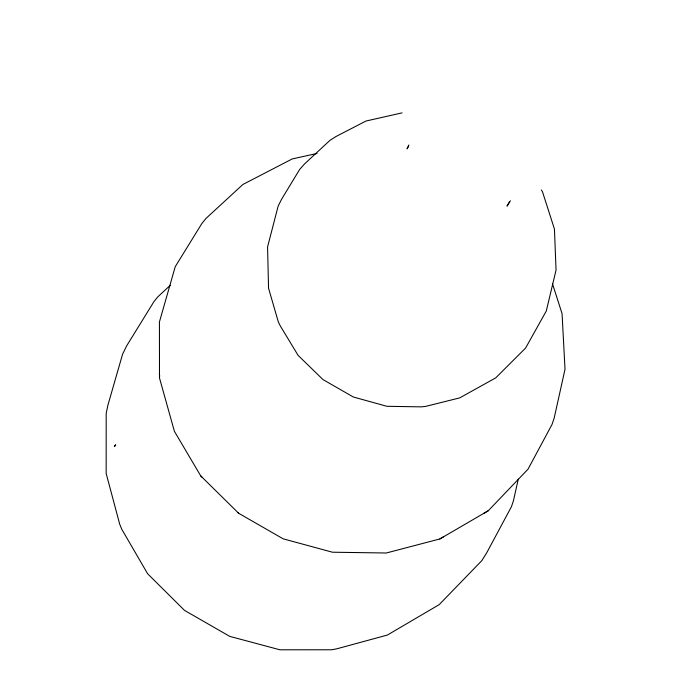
<?xml version="1.0" encoding="UTF-8"?>
<svg xmlns="http://www.w3.org/2000/svg" width="684" height="684" viewBox="0 0 684 684"><rect width="100%" height="100%" fill="white"/><g stroke="black" fill="none" stroke-linecap="round" stroke-linejoin="round"><path stroke-width="1.03" d="M202.242 477.415L200.711 475.867L174.386 431.271L159.5 378.013L159.423 321.976L175.232 266.683L201.797 223.634L205.987 218.444L242.863 184.483L292.265 158.919L317.085 153.438M518.284 479.176L513.402 500.85L511.461 506.656L486.7 552.834L481.827 560.632L439.179 604.647L387.392 635.051L336.631 648.859L331.466 649.774L279.927 649.8L229.696 636.359L184.483 610.367L147.624 573.748L121.769 529.254L119.7 524.183L106.165 473.456L106.191 413.367L107.944 405.048L122.547 354.321L126.549 346.036L154.037 301.482L157.893 296.779L170.307 285.271M408.852 145.008L407.031 148.855L408.545 146.273M509.46 201.823L507.006 206.158L510.426 200.78M483.921 513.291L488.256 510.76L528.031 469.164L551.979 424.542L554.151 418.198L565.018 369.257L562.068 313.631L552.373 283.407M200.711 475.867L238.631 513.256L283.125 538.821L332.475 552.219L386.306 552.997L439.803 538.975L443.548 536.786M439.803 538.975L488.256 510.76M402.089 112.869L365.966 121.034L335.699 136.672L329.893 140.417L304.491 163.989L299.601 169.538L281.44 199.514L278.14 206.141L267.564 246.975L268.555 288.229L278.337 321.95L280.337 326.003L298.079 355.338L322.993 379.594L353.312 396.994L386.862 406.296L421.224 406.86L425.516 406.416L459.674 397.9L495.729 377.867L525.586 348.062L546.294 310.998L556.049 270.077L554.45 229.072L542.472 191.717L541.343 189.947M238.066 512.667L238.631 513.256M159.338 373.584L159.697 376.286M114.895 445.754L114.365 446.601L115.707 444.788L114.895 445.754"/></g></svg>
